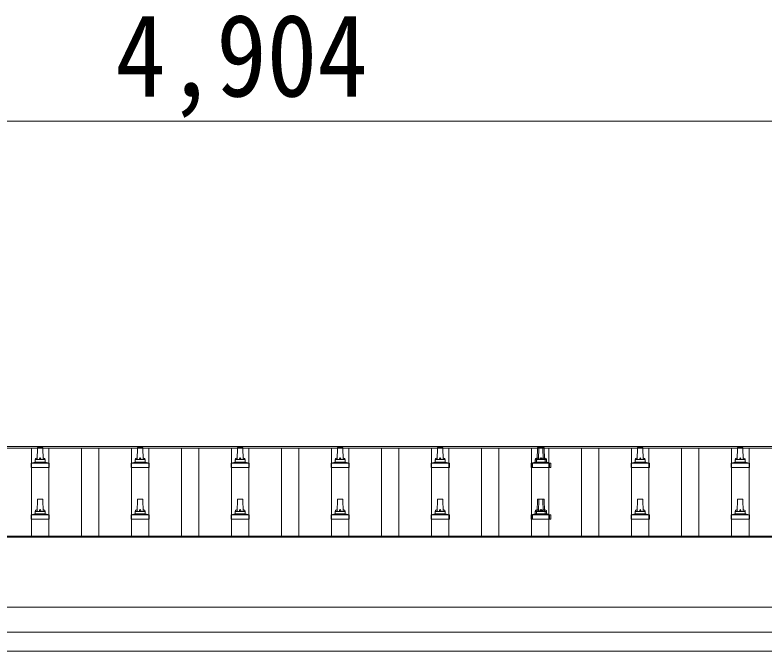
# Model space of a CAD drawing. Units: millimetres at full size, sheet at 1:50; details may follow other scales. Extents: x -14053 to 14053, y -9700 to 9700.
# Drawn here: x -5418 to -3920, y -1341 to -70 of the extents above; entities that cross this region are included whole.
import ezdxf
from ezdxf.enums import TextEntityAlignment as Align

# ---------------------------------------------------------------- set-up
doc = ezdxf.new("R2010")
doc.units = ezdxf.units.MM
doc.header["$LTSCALE"] = 50
for name, color, linetype, lineweight in [('0-2_TEXT1', 4, 'Continuous', 9), ('0-5_ELV2', 5, 'Continuous', 5), ('0-8_TABLE1', 6, 'Continuous', 9)]:
    doc.layers.add(name, color=color, linetype=linetype, lineweight=lineweight)
doc.styles.add('ＭＳ ゴシック', font='')
doc.styles.get('ＭＳ ゴシック').set_extended_font_data('MS Gothic')

msp = doc.modelspace()

# ---------------------------------------------------------------- linework, layer by layer
at = {"layer": '0-2_TEXT1'}
for p, q in [((-7390.66, -932.16), (-2544.66, -932.16)), ((-7390.66, -935.75), (-2544.66, -935.75)), ((-7388.66, -1111.77), (-2546.66, -1111.77)), ((-7388.66, -1113.66), (-2546.66, -1113.66)), ((-2546.66, -1253.55), (-7388.66, -1253.55)), ((-7388.66, -1303.37), (-2546.66, -1303.37)), ((-7367.66, -1341.27), (-2671.66, -1341.27))]:
    msp.add_line(p, q, dxfattribs=at)
at = {"layer": '0-5_ELV2', "color": 4, "lineweight": 9}
for p, q in [((-5385.16, -1111.77), (-5385.16, -935.75)), ((-5350.16, -1111.77), (-5350.16, -935.75)), ((-5285.16, -1111.77), (-5285.16, -935.75)), ((-5250.16, -1111.77), (-5250.16, -935.75)), ((-5185.16, -1111.77), (-5185.16, -935.75)), ((-5150.16, -1111.77), (-5150.16, -935.75)), ((-5085.16, -1111.77), (-5085.16, -935.75)), ((-5050.16, -1111.77), (-5050.16, -935.75)), ((-4985.16, -1111.77), (-4985.16, -935.75)), ((-4950.16, -1111.77), (-4950.16, -935.75)), ((-4885.16, -1111.77), (-4885.16, -935.75)), ((-4850.16, -1111.77), (-4850.16, -935.75)), ((-4785.16, -1111.77), (-4785.16, -935.75)), ((-4750.16, -1111.77), (-4750.16, -935.75)), ((-4685.16, -1111.77), (-4685.16, -935.75)), ((-4650.16, -1111.77), (-4650.16, -935.75)), ((-4585.16, -1111.77), (-4585.16, -935.75)), ((-4550.16, -1111.77), (-4550.16, -935.75)), ((-4485.16, -1111.77), (-4485.16, -935.75)), ((-4450.16, -1111.77), (-4450.16, -935.75)), ((-4385.16, -1111.77), (-4385.16, -935.75)), ((-4350.16, -1111.77), (-4350.16, -935.75)), ((-4285.16, -1111.77), (-4285.16, -935.75)), ((-4250.16, -1111.77), (-4250.16, -935.75)), ((-4185.16, -1111.77), (-4185.16, -935.75)), ((-4150.16, -1111.77), (-4150.16, -935.75)), ((-4085.16, -1111.77), (-4085.16, -935.75)), ((-4050.16, -1111.77), (-4050.16, -935.75)), ((-3985.16, -1111.77), (-3985.16, -935.75)), ((-3950.16, -1111.77), (-3950.16, -935.75))]:
    msp.add_line(p, q, dxfattribs=at)
at = {"layer": '0-5_ELV2'}
for p, q in [((-5373.66, -958.68), (-5372.93, -935.16)), ((-5371.94, -934.18), (-5363.39, -934.18)), ((-5362.39, -935.16), (-5361.66, -958.68)), ((-5173.66, -958.68), (-5172.93, -935.16)), ((-5171.94, -934.18), (-5163.39, -934.18)), ((-5162.39, -935.16), (-5161.66, -958.68)), ((-4973.66, -958.68), (-4972.93, -935.16)), ((-4971.94, -934.18), (-4963.39, -934.18)), ((-4962.39, -935.16), (-4961.66, -958.68)), ((-4773.66, -958.68), (-4772.93, -935.16)), ((-4771.94, -934.18), (-4763.39, -934.18)), ((-4762.39, -935.16), (-4761.66, -958.68)), ((-4573.66, -958.68), (-4572.93, -935.16)), ((-4571.94, -934.18), (-4563.39, -934.18)), ((-4562.39, -935.16), (-4561.66, -958.68)), ((-4373.66, -958.68), (-4372.93, -935.16)), ((-4371.94, -934.18), (-4360.64, -934.18)), ((-4370.91, -958.68), (-4370.18, -935.16)), ((-4362.39, -935.16), (-4361.66, -958.68)), ((-4359.64, -935.16), (-4358.91, -958.68)), ((-4173.66, -958.68), (-4172.93, -935.16)), ((-4171.94, -934.18), (-4163.39, -934.18)), ((-4162.39, -935.16), (-4161.66, -958.68)), ((-3973.66, -958.68), (-3972.93, -935.16)), ((-3971.94, -934.18), (-3963.39, -934.18)), ((-3962.39, -935.16), (-3961.66, -958.68)), ((-5385.91, -974.18), (-5385.91, -966.47)), ((-5385.53, -965.68), (-5349.79, -965.68)), ((-5385.15, -965.49), (-5378.43, -963.87)), ((-5378.04, -963.68), (-5357.28, -963.68)), ((-5377.66, -962.89), (-5377.66, -958.68)), ((-5376.66, -958.68), (-5358.66, -958.68)), ((-5357.66, -962.89), (-5357.66, -958.68)), ((-5350.18, -965.49), (-5356.9, -963.87)), ((-5349.41, -974.18), (-5349.41, -966.47)), ((-5185.91, -974.18), (-5185.91, -966.47)), ((-5185.53, -965.68), (-5149.79, -965.68)), ((-5185.15, -965.49), (-5178.43, -963.87)), ((-5178.04, -963.68), (-5157.28, -963.68)), ((-5177.66, -962.89), (-5177.66, -958.68)), ((-5176.66, -958.68), (-5158.66, -958.68)), ((-5157.66, -962.89), (-5157.66, -958.68)), ((-5150.18, -965.49), (-5156.9, -963.87)), ((-5149.41, -974.18), (-5149.41, -966.47)), ((-4985.91, -974.18), (-4985.91, -966.47)), ((-4985.53, -965.68), (-4949.79, -965.68)), ((-4985.15, -965.49), (-4978.43, -963.87)), ((-4978.04, -963.68), (-4957.28, -963.68)), ((-4977.66, -962.89), (-4977.66, -958.68)), ((-4976.66, -958.68), (-4958.66, -958.68)), ((-4957.66, -962.89), (-4957.66, -958.68)), ((-4950.18, -965.49), (-4956.9, -963.87)), ((-4949.41, -974.18), (-4949.41, -966.47)), ((-4785.91, -974.18), (-4785.91, -966.47)), ((-4785.53, -965.68), (-4749.79, -965.68)), ((-4785.15, -965.49), (-4778.43, -963.87)), ((-4778.04, -963.68), (-4757.28, -963.68)), ((-4777.66, -962.89), (-4777.66, -958.68)), ((-4776.66, -958.68), (-4758.66, -958.68)), ((-4757.66, -962.89), (-4757.66, -958.68)), ((-4750.18, -965.49), (-4756.9, -963.87)), ((-4749.41, -974.18), (-4749.41, -966.47)), ((-4585.91, -974.18), (-4585.91, -966.47)), ((-4585.53, -965.68), (-4549.79, -965.68)), ((-4585.15, -965.49), (-4578.43, -963.87)), ((-4578.04, -963.68), (-4557.28, -963.68)), ((-4577.66, -962.89), (-4577.66, -958.68)), ((-4576.66, -958.68), (-4558.66, -958.68)), ((-4557.66, -962.89), (-4557.66, -958.68)), ((-4550.18, -965.49), (-4556.9, -963.87)), ((-4549.41, -974.18), (-4549.41, -966.47)), ((-4385.91, -974.18), (-4385.91, -966.47)), ((-4385.53, -965.68), (-4347.04, -965.68)), ((-4385.15, -965.49), (-4378.43, -963.87)), ((-4383.16, -974.18), (-4383.16, -966.47)), ((-4382.4, -965.49), (-4375.68, -963.87)), ((-4378.04, -963.68), (-4354.53, -963.68)), ((-4377.66, -962.89), (-4377.66, -958.68)), ((-4376.66, -958.68), (-4355.91, -958.68)), ((-4374.91, -962.89), (-4374.91, -958.68)), ((-4357.66, -962.89), (-4357.66, -958.68)), ((-4350.18, -965.49), (-4356.9, -963.87)), ((-4354.91, -962.89), (-4354.91, -958.68)), ((-4347.43, -965.49), (-4354.15, -963.87)), ((-4349.41, -974.18), (-4349.41, -966.47)), ((-4346.66, -974.18), (-4346.66, -966.47)), ((-4185.91, -974.18), (-4185.91, -966.47)), ((-4185.53, -965.68), (-4149.79, -965.68)), ((-4185.15, -965.49), (-4178.43, -963.87)), ((-4178.04, -963.68), (-4157.28, -963.68)), ((-4177.66, -962.89), (-4177.66, -958.68)), ((-4176.66, -958.68), (-4158.66, -958.68)), ((-4157.66, -962.89), (-4157.66, -958.68)), ((-4150.18, -965.49), (-4156.9, -963.87)), ((-4149.41, -974.18), (-4149.41, -966.47)), ((-3985.91, -974.18), (-3985.91, -966.47)), ((-3985.53, -965.68), (-3949.79, -965.68)), ((-3985.15, -965.49), (-3978.43, -963.87)), ((-3978.04, -963.68), (-3957.28, -963.68)), ((-3977.66, -962.89), (-3977.66, -958.68)), ((-3976.66, -958.68), (-3958.66, -958.68)), ((-3957.66, -962.89), (-3957.66, -958.68)), ((-3950.18, -965.49), (-3956.9, -963.87)), ((-3949.41, -974.18), (-3949.41, -966.47)), ((-5349.41, -974.18), (-5385.91, -974.18)), ((-5149.41, -974.18), (-5185.91, -974.18)), ((-4949.41, -974.18), (-4985.91, -974.18)), ((-4749.41, -974.18), (-4785.91, -974.18)), ((-4549.41, -974.18), (-4585.91, -974.18)), ((-4346.66, -974.18), (-4385.91, -974.18)), ((-4149.41, -974.18), (-4185.91, -974.18)), ((-3949.41, -974.18), (-3985.91, -974.18)), ((-5373.66, -1062.01), (-5372.93, -1038.49)), ((-5371.94, -1037.51), (-5363.39, -1037.51)), ((-5362.39, -1038.49), (-5361.66, -1062.01)), ((-5173.66, -1062.01), (-5172.93, -1038.49)), ((-5171.94, -1037.51), (-5163.39, -1037.51)), ((-5162.39, -1038.49), (-5161.66, -1062.01)), ((-4973.66, -1062.01), (-4972.93, -1038.49)), ((-4971.94, -1037.51), (-4963.39, -1037.51)), ((-4962.39, -1038.49), (-4961.66, -1062.01)), ((-4773.66, -1062.01), (-4772.93, -1038.49)), ((-4771.94, -1037.51), (-4763.39, -1037.51)), ((-4762.39, -1038.49), (-4761.66, -1062.01)), ((-4573.66, -1062.01), (-4572.93, -1038.49)), ((-4571.94, -1037.51), (-4563.39, -1037.51)), ((-4562.39, -1038.49), (-4561.66, -1062.01)), ((-4373.66, -1062.01), (-4372.93, -1038.49)), ((-4371.94, -1037.51), (-4360.64, -1037.51)), ((-4370.91, -1062.01), (-4370.18, -1038.49)), ((-4362.39, -1038.49), (-4361.66, -1062.01)), ((-4359.64, -1038.49), (-4358.91, -1062.01)), ((-4173.66, -1062.01), (-4172.93, -1038.49)), ((-4171.94, -1037.51), (-4163.39, -1037.51)), ((-4162.39, -1038.49), (-4161.66, -1062.01)), ((-3973.66, -1062.01), (-3972.93, -1038.49)), ((-3971.94, -1037.51), (-3963.39, -1037.51)), ((-3962.39, -1038.49), (-3961.66, -1062.01)), ((-5377.66, -1066.23), (-5377.66, -1062.01)), ((-5376.66, -1062.01), (-5358.66, -1062.01)), ((-5357.66, -1066.23), (-5357.66, -1062.01)), ((-5177.66, -1066.23), (-5177.66, -1062.01)), ((-5176.66, -1062.01), (-5158.66, -1062.01)), ((-5157.66, -1066.23), (-5157.66, -1062.01)), ((-4977.66, -1066.23), (-4977.66, -1062.01)), ((-4976.66, -1062.01), (-4958.66, -1062.01)), ((-4957.66, -1066.23), (-4957.66, -1062.01)), ((-4777.66, -1066.23), (-4777.66, -1062.01)), ((-4776.66, -1062.01), (-4758.66, -1062.01)), ((-4757.66, -1066.23), (-4757.66, -1062.01)), ((-4577.66, -1066.23), (-4577.66, -1062.01)), ((-4576.66, -1062.01), (-4558.66, -1062.01)), ((-4557.66, -1066.23), (-4557.66, -1062.01)), ((-4377.66, -1066.23), (-4377.66, -1062.01)), ((-4376.66, -1062.01), (-4355.91, -1062.01)), ((-4374.91, -1066.23), (-4374.91, -1062.01)), ((-4357.66, -1066.23), (-4357.66, -1062.01)), ((-4354.91, -1066.23), (-4354.91, -1062.01)), ((-4177.66, -1066.23), (-4177.66, -1062.01)), ((-4176.66, -1062.01), (-4158.66, -1062.01)), ((-4157.66, -1066.23), (-4157.66, -1062.01)), ((-3977.66, -1066.23), (-3977.66, -1062.01)), ((-3976.66, -1062.01), (-3958.66, -1062.01)), ((-3957.66, -1066.23), (-3957.66, -1062.01)), ((-5385.91, -1077.51), (-5385.91, -1069.8)), ((-5349.41, -1077.51), (-5385.91, -1077.51)), ((-5385.53, -1069.01), (-5349.79, -1069.01)), ((-5385.15, -1068.83), (-5378.43, -1067.2)), ((-5378.04, -1067.01), (-5357.28, -1067.01)), ((-5350.18, -1068.83), (-5356.9, -1067.2)), ((-5349.41, -1077.51), (-5349.41, -1069.8)), ((-5185.91, -1077.51), (-5185.91, -1069.8)), ((-5149.41, -1077.51), (-5185.91, -1077.51)), ((-5185.53, -1069.01), (-5149.79, -1069.01)), ((-5185.15, -1068.83), (-5178.43, -1067.2)), ((-5178.04, -1067.01), (-5157.28, -1067.01)), ((-5150.18, -1068.83), (-5156.9, -1067.2)), ((-5149.41, -1077.51), (-5149.41, -1069.8)), ((-4985.91, -1077.51), (-4985.91, -1069.8)), ((-4949.41, -1077.51), (-4985.91, -1077.51)), ((-4985.53, -1069.01), (-4949.79, -1069.01)), ((-4985.15, -1068.83), (-4978.43, -1067.2)), ((-4978.04, -1067.01), (-4957.28, -1067.01)), ((-4950.18, -1068.83), (-4956.9, -1067.2)), ((-4949.41, -1077.51), (-4949.41, -1069.8)), ((-4785.91, -1077.51), (-4785.91, -1069.8)), ((-4749.41, -1077.51), (-4785.91, -1077.51)), ((-4785.53, -1069.01), (-4749.79, -1069.01)), ((-4785.15, -1068.83), (-4778.43, -1067.2)), ((-4778.04, -1067.01), (-4757.28, -1067.01)), ((-4750.18, -1068.83), (-4756.9, -1067.2)), ((-4749.41, -1077.51), (-4749.41, -1069.8)), ((-4585.91, -1077.51), (-4585.91, -1069.8)), ((-4549.41, -1077.51), (-4585.91, -1077.51)), ((-4585.53, -1069.01), (-4549.79, -1069.01)), ((-4585.15, -1068.83), (-4578.43, -1067.2)), ((-4578.04, -1067.01), (-4557.28, -1067.01)), ((-4550.18, -1068.83), (-4556.9, -1067.2)), ((-4549.41, -1077.51), (-4549.41, -1069.8)), ((-4385.91, -1077.51), (-4385.91, -1069.8)), ((-4346.66, -1077.51), (-4385.91, -1077.51)), ((-4385.53, -1069.01), (-4347.04, -1069.01)), ((-4385.15, -1068.83), (-4378.43, -1067.2)), ((-4383.16, -1077.51), (-4383.16, -1069.8)), ((-4382.4, -1068.83), (-4375.68, -1067.2)), ((-4378.04, -1067.01), (-4354.53, -1067.01)), ((-4350.18, -1068.83), (-4356.9, -1067.2)), ((-4347.43, -1068.83), (-4354.15, -1067.2)), ((-4349.41, -1077.51), (-4349.41, -1069.8)), ((-4346.66, -1077.51), (-4346.66, -1069.8)), ((-4185.91, -1077.51), (-4185.91, -1069.8)), ((-4149.41, -1077.51), (-4185.91, -1077.51)), ((-4185.53, -1069.01), (-4149.79, -1069.01)), ((-4185.15, -1068.83), (-4178.43, -1067.2)), ((-4178.04, -1067.01), (-4157.28, -1067.01)), ((-4150.18, -1068.83), (-4156.9, -1067.2)), ((-4149.41, -1077.51), (-4149.41, -1069.8)), ((-3985.91, -1077.51), (-3985.91, -1069.8)), ((-3949.41, -1077.51), (-3985.91, -1077.51)), ((-3985.53, -1069.01), (-3949.79, -1069.01)), ((-3985.15, -1068.83), (-3978.43, -1067.2)), ((-3978.04, -1067.01), (-3957.28, -1067.01)), ((-3950.18, -1068.83), (-3956.9, -1067.2)), ((-3949.41, -1077.51), (-3949.41, -1069.8))]:
    msp.add_line(p, q, dxfattribs=at)
for centre, radius, start, end in [((-5371.94, -935.18), 1, 90, 178.60509), ((-5363.39, -935.18), 1, 1.39491, 90), ((-5171.94, -935.18), 1, 90, 178.60509), ((-5163.39, -935.18), 1, 1.39491, 90), ((-4971.94, -935.18), 1, 90, 178.60509), ((-4963.39, -935.18), 1, 1.39491, 90), ((-4771.94, -935.18), 1, 90, 178.60509), ((-4763.39, -935.18), 1, 1.39491, 90), ((-4571.94, -935.18), 1, 90, 178.60509), ((-4563.39, -935.18), 1, 1.39491, 90), ((-4371.94, -935.18), 1, 90, 178.60509), ((-4369.19, -935.18), 1, 90, 178.60509), ((-4363.39, -935.18), 1, 1.39491, 90), ((-4360.64, -935.18), 1, 1.39491, 90), ((-4171.94, -935.18), 1, 90, 178.60509), ((-4163.39, -935.18), 1, 1.39491, 90), ((-3971.94, -935.18), 1, 90, 178.60509), ((-3963.39, -935.18), 1, 1.39491, 90), ((-5373.58, -959.31), 4.13, 90, 171.17633), ((-5364.33, -958.68), 4.83, 133.60282, 180), ((-5370.99, -958.68), 4.83, 0, 46.39718), ((-5361.75, -959.31), 4.13, 8.82367, 90), ((-5173.58, -959.31), 4.13, 90, 171.17633), ((-5164.33, -958.68), 4.83, 133.60282, 180), ((-5170.99, -958.68), 4.83, 0, 46.39718), ((-5161.75, -959.31), 4.13, 8.82367, 90), ((-4973.58, -959.31), 4.13, 90, 171.17633), ((-4964.33, -958.68), 4.83, 133.60282, 180), ((-4970.99, -958.68), 4.83, 0, 46.39718), ((-4961.75, -959.31), 4.13, 8.82367, 90), ((-4773.58, -959.31), 4.13, 90, 171.17633), ((-4764.33, -958.68), 4.83, 133.60282, 180), ((-4770.99, -958.68), 4.83, 0, 46.39718), ((-4761.75, -959.31), 4.13, 8.82367, 90), ((-4573.58, -959.31), 4.13, 90, 171.17633), ((-4564.33, -958.68), 4.83, 133.60282, 180), ((-4570.99, -958.68), 4.83, 0, 46.39718), ((-4561.75, -959.31), 4.13, 8.82367, 90), ((-4373.58, -959.31), 4.13, 90, 171.17633), ((-4370.83, -959.31), 4.13, 90, 171.17633), ((-4364.33, -958.68), 4.83, 133.60282, 180), ((-4370.99, -958.68), 4.83, 0, 46.39718), ((-4361.58, -958.68), 4.83, 133.60282, 180), ((-4368.24, -958.68), 4.83, 0, 46.39718), ((-4361.75, -959.31), 4.13, 8.82367, 90), ((-4359, -959.31), 4.13, 8.82367, 90), ((-4173.58, -959.31), 4.13, 90, 171.17633), ((-4164.33, -958.68), 4.83, 133.60282, 180), ((-4170.99, -958.68), 4.83, 0, 46.39718), ((-4161.75, -959.31), 4.13, 8.82367, 90), ((-3973.58, -959.31), 4.13, 90, 171.17633), ((-3964.33, -958.68), 4.83, 133.60282, 180), ((-3970.99, -958.68), 4.83, 0, 46.39718), ((-3961.75, -959.31), 4.13, 8.82367, 90), ((-5384.91, -966.47), 1, 103.62699, 180), ((-5378.66, -962.89), 1, 283.62699, 0), ((-5376.66, -959.68), 1, 90, 180), ((-5358.66, -959.68), 1, 0, 90), ((-5356.66, -962.89), 1, 180, 256.37301), ((-5350.41, -966.47), 1, 0, 76.37301), ((-5184.91, -966.47), 1, 103.62699, 180), ((-5178.66, -962.89), 1, 283.62699, 0), ((-5176.66, -959.68), 1, 90, 180), ((-5158.66, -959.68), 1, 0, 90), ((-5156.66, -962.89), 1, 180, 256.37301), ((-5150.41, -966.47), 1, 0, 76.37301), ((-4984.91, -966.47), 1, 103.62699, 180), ((-4978.66, -962.89), 1, 283.62699, 0), ((-4976.66, -959.68), 1, 90, 180), ((-4958.66, -959.68), 1, 0, 90), ((-4956.66, -962.89), 1, 180, 256.37301), ((-4950.41, -966.47), 1, 0, 76.37301), ((-4784.91, -966.47), 1, 103.62699, 180), ((-4778.66, -962.89), 1, 283.62699, 0), ((-4776.66, -959.68), 1, 90, 180), ((-4758.66, -959.68), 1, 0, 90), ((-4756.66, -962.89), 1, 180, 256.37301), ((-4750.41, -966.47), 1, 0, 76.37301), ((-4584.91, -966.47), 1, 103.62699, 180), ((-4578.66, -962.89), 1, 283.62699, 0), ((-4576.66, -959.68), 1, 90, 180), ((-4558.66, -959.68), 1, 0, 90), ((-4556.66, -962.89), 1, 180, 256.37301), ((-4550.41, -966.47), 1, 0, 76.37301), ((-4384.91, -966.47), 1, 103.62699, 180), ((-4382.16, -966.47), 1, 103.62699, 180), ((-4378.66, -962.89), 1, 283.62699, 0), ((-4376.66, -959.68), 1, 90, 180), ((-4375.91, -962.89), 1, 283.62699, 0), ((-4373.91, -959.68), 1, 90, 180), ((-4358.66, -959.68), 1, 0, 90), ((-4356.66, -962.89), 1, 180, 256.37301), ((-4355.91, -959.68), 1, 0, 90), ((-4353.91, -962.89), 1, 180, 256.37301), ((-4350.41, -966.47), 1, 0, 76.37301), ((-4347.66, -966.47), 1, 0, 76.37301), ((-4184.91, -966.47), 1, 103.62699, 180), ((-4178.66, -962.89), 1, 283.62699, 0), ((-4176.66, -959.68), 1, 90, 180), ((-4158.66, -959.68), 1, 0, 90), ((-4156.66, -962.89), 1, 180, 256.37301), ((-4150.41, -966.47), 1, 0, 76.37301), ((-3984.91, -966.47), 1, 103.62699, 180), ((-3978.66, -962.89), 1, 283.62699, 0), ((-3976.66, -959.68), 1, 90, 180), ((-3958.66, -959.68), 1, 0, 90), ((-3956.66, -962.89), 1, 180, 256.37301), ((-3950.41, -966.47), 1, 0, 76.37301), ((-5371.94, -1038.51), 1, 90, 178.60509), ((-5363.39, -1038.51), 1, 1.39491, 90), ((-5171.94, -1038.51), 1, 90, 178.60509), ((-5163.39, -1038.51), 1, 1.39491, 90), ((-4971.94, -1038.51), 1, 90, 178.60509), ((-4963.39, -1038.51), 1, 1.39491, 90), ((-4771.94, -1038.51), 1, 90, 178.60509), ((-4763.39, -1038.51), 1, 1.39491, 90), ((-4571.94, -1038.51), 1, 90, 178.60509), ((-4563.39, -1038.51), 1, 1.39491, 90), ((-4371.94, -1038.51), 1, 90, 178.60509), ((-4369.19, -1038.51), 1, 90, 178.60509), ((-4363.39, -1038.51), 1, 1.39491, 90), ((-4360.64, -1038.51), 1, 1.39491, 90), ((-4171.94, -1038.51), 1, 90, 178.60509), ((-4163.39, -1038.51), 1, 1.39491, 90), ((-3971.94, -1038.51), 1, 90, 178.60509), ((-3963.39, -1038.51), 1, 1.39491, 90), ((-5373.58, -1062.65), 4.13, 90, 171.17633), ((-5376.66, -1063.01), 1, 90, 180), ((-5364.33, -1062.01), 4.83, 133.60282, 180), ((-5370.99, -1062.01), 4.83, 0, 46.39718), ((-5361.75, -1062.65), 4.13, 8.82367, 90), ((-5358.66, -1063.01), 1, 0, 90), ((-5173.58, -1062.65), 4.13, 90, 171.17633), ((-5176.66, -1063.01), 1, 90, 180), ((-5164.33, -1062.01), 4.83, 133.60282, 180), ((-5170.99, -1062.01), 4.83, 0, 46.39718), ((-5161.75, -1062.65), 4.13, 8.82367, 90), ((-5158.66, -1063.01), 1, 0, 90), ((-4973.58, -1062.65), 4.13, 90, 171.17633), ((-4976.66, -1063.01), 1, 90, 180), ((-4964.33, -1062.01), 4.83, 133.60282, 180), ((-4970.99, -1062.01), 4.83, 0, 46.39718), ((-4961.75, -1062.65), 4.13, 8.82367, 90), ((-4958.66, -1063.01), 1, 0, 90), ((-4773.58, -1062.65), 4.13, 90, 171.17633), ((-4776.66, -1063.01), 1, 90, 180), ((-4764.33, -1062.01), 4.83, 133.60282, 180), ((-4770.99, -1062.01), 4.83, 0, 46.39718), ((-4761.75, -1062.65), 4.13, 8.82367, 90), ((-4758.66, -1063.01), 1, 0, 90), ((-4573.58, -1062.65), 4.13, 90, 171.17633), ((-4576.66, -1063.01), 1, 90, 180), ((-4564.33, -1062.01), 4.83, 133.60282, 180), ((-4570.99, -1062.01), 4.83, 0, 46.39718), ((-4561.75, -1062.65), 4.13, 8.82367, 90), ((-4558.66, -1063.01), 1, 0, 90), ((-4373.58, -1062.65), 4.13, 90, 171.17633), ((-4376.66, -1063.01), 1, 90, 180), ((-4370.83, -1062.65), 4.13, 90, 171.17633), ((-4373.91, -1063.01), 1, 90, 180), ((-4364.33, -1062.01), 4.83, 133.60282, 180), ((-4370.99, -1062.01), 4.83, 0, 46.39718), ((-4361.58, -1062.01), 4.83, 133.60282, 180), ((-4368.24, -1062.01), 4.83, 0, 46.39718), ((-4361.75, -1062.65), 4.13, 8.82367, 90), ((-4359, -1062.65), 4.13, 8.82367, 90), ((-4358.66, -1063.01), 1, 0, 90), ((-4355.91, -1063.01), 1, 0, 90), ((-4173.58, -1062.65), 4.13, 90, 171.17633), ((-4176.66, -1063.01), 1, 90, 180), ((-4164.33, -1062.01), 4.83, 133.60282, 180), ((-4170.99, -1062.01), 4.83, 0, 46.39718), ((-4161.75, -1062.65), 4.13, 8.82367, 90), ((-4158.66, -1063.01), 1, 0, 90), ((-3973.58, -1062.65), 4.13, 90, 171.17633), ((-3976.66, -1063.01), 1, 90, 180), ((-3964.33, -1062.01), 4.83, 133.60282, 180), ((-3970.99, -1062.01), 4.83, 0, 46.39718), ((-3961.75, -1062.65), 4.13, 8.82367, 90), ((-3958.66, -1063.01), 1, 0, 90), ((-5384.91, -1069.8), 1, 103.62699, 180), ((-5378.66, -1066.23), 1, 283.62699, 0), ((-5356.66, -1066.23), 1, 180, 256.37301), ((-5350.41, -1069.8), 1, 0, 76.37301), ((-5184.91, -1069.8), 1, 103.62699, 180), ((-5178.66, -1066.23), 1, 283.62699, 0), ((-5156.66, -1066.23), 1, 180, 256.37301), ((-5150.41, -1069.8), 1, 0, 76.37301), ((-4984.91, -1069.8), 1, 103.62699, 180), ((-4978.66, -1066.23), 1, 283.62699, 0), ((-4956.66, -1066.23), 1, 180, 256.37301), ((-4950.41, -1069.8), 1, 0, 76.37301), ((-4784.91, -1069.8), 1, 103.62699, 180), ((-4778.66, -1066.23), 1, 283.62699, 0), ((-4756.66, -1066.23), 1, 180, 256.37301), ((-4750.41, -1069.8), 1, 0, 76.37301), ((-4584.91, -1069.8), 1, 103.62699, 180), ((-4578.66, -1066.23), 1, 283.62699, 0), ((-4556.66, -1066.23), 1, 180, 256.37301), ((-4550.41, -1069.8), 1, 0, 76.37301), ((-4384.91, -1069.8), 1, 103.62699, 180), ((-4382.16, -1069.8), 1, 103.62699, 180), ((-4378.66, -1066.23), 1, 283.62699, 0), ((-4375.91, -1066.23), 1, 283.62699, 0), ((-4356.66, -1066.23), 1, 180, 256.37301), ((-4353.91, -1066.23), 1, 180, 256.37301), ((-4350.41, -1069.8), 1, 0, 76.37301), ((-4347.66, -1069.8), 1, 0, 76.37301), ((-4184.91, -1069.8), 1, 103.62699, 180), ((-4178.66, -1066.23), 1, 283.62699, 0), ((-4156.66, -1066.23), 1, 180, 256.37301), ((-4150.41, -1069.8), 1, 0, 76.37301), ((-3984.91, -1069.8), 1, 103.62699, 180), ((-3978.66, -1066.23), 1, 283.62699, 0), ((-3956.66, -1066.23), 1, 180, 256.37301), ((-3950.41, -1069.8), 1, 0, 76.37301)]:
    msp.add_arc(centre, radius, start, end, dxfattribs=at)
at = {"layer": '0-8_TABLE1'}
msp.add_line((-2515.66, -282.16), (-7419.66, -282.16), dxfattribs=at)

# ---------------------------------------------------------------- texts
at = {"layer": '0-8_TABLE1', "color": 7, "style": 'ＭＳ ゴシック', "width": 0.9}
msp.add_text('4,904', height=165, dxfattribs=at).set_placement((-5217.66, -282.16), align=Align.BOTTOM_LEFT)

doc.saveas('drawing.dxf')
